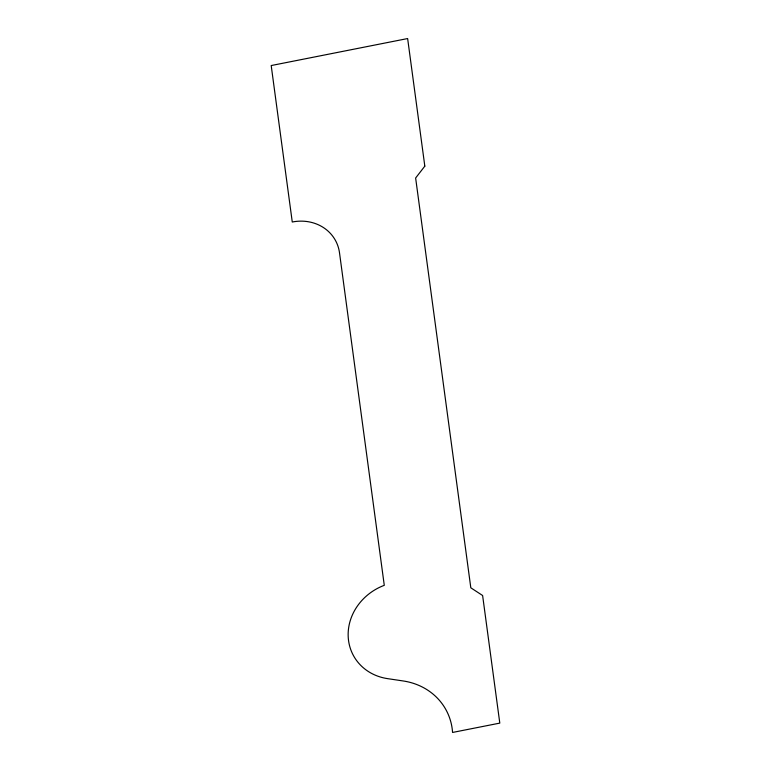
<?xml version="1.0" encoding="UTF-8"?>
<svg xmlns="http://www.w3.org/2000/svg" width="771" height="771" viewBox="0 0 771 771"><rect width="100%" height="100%" fill="white"/><g stroke="black" fill="none" stroke-linecap="round" stroke-linejoin="round"><path stroke-width="1.16" d="M424.821 166.15L415.636 178.005L470.811 587.801L482.617 595.511L499.801 723.111L452.567 732.45A66.123 59.733 -28.1 0 0 403.214 680.966L387.562 678.634A52.679 47.59 -28.1 0 1 348.174 636.162A52.679 47.59 -28.1 0 1 384.276 585.324L339.51 252.821A43.205 39.022 -28.1 0 0 292.267 222.009L271.199 65.545L407.637 38.55L424.821 166.15"/></g></svg>
